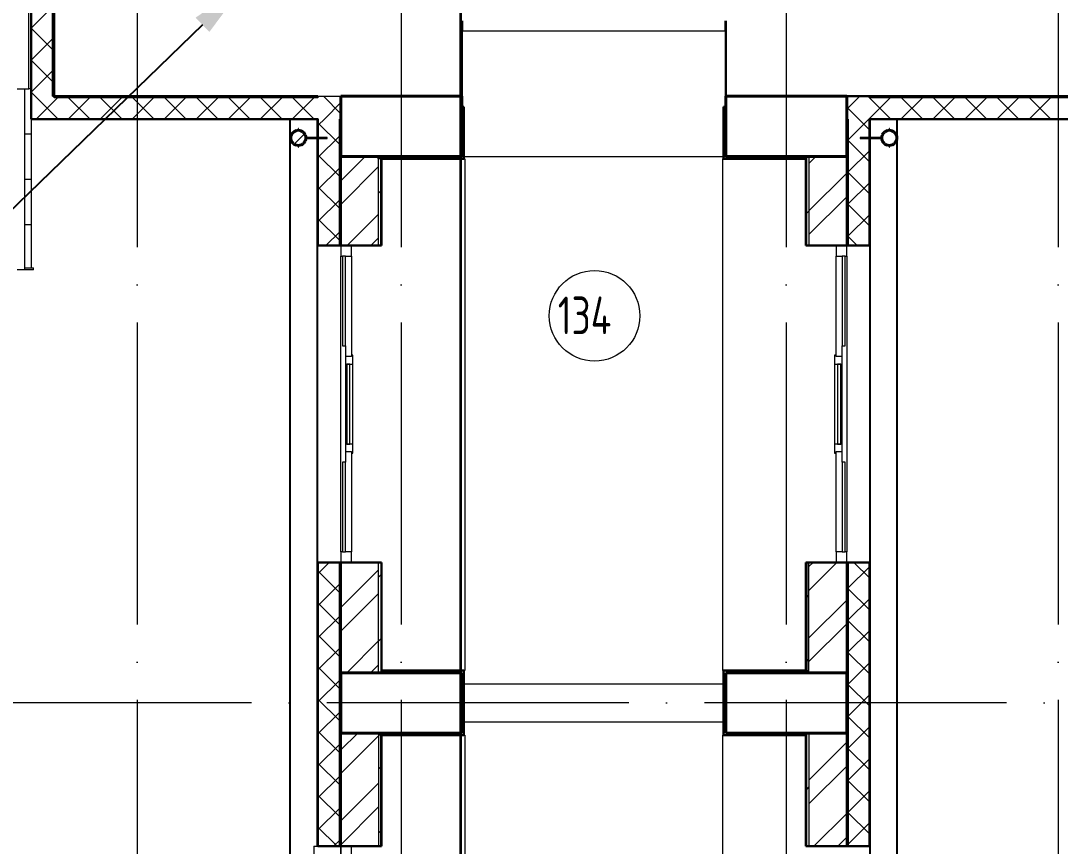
# Model space of a CAD drawing. Header units: millimetres. Extents: x -586848 to 520591, y -385801 to 675781.
# Drawn here: x -22032 to -15148, y -125453 to -119983 of the extents above; entities that cross this region are included whole.
import ezdxf
from ezdxf import colors
from ezdxf.entities.mleader import LeaderData, LeaderLine
from ezdxf.math import Vec2, Vec3

# ---------------------------------------------------------------- set-up
doc = ezdxf.new("R2010")
doc.units = ezdxf.units.MM
doc.linetypes.add('ADSK_Линия сетки', pattern=[25, 20, -2.5, 0, -2.5])
doc.linetypes.add('ADSK_Сверху', pattern=[450, 300, -150])
for name, color, linetype, lineweight in [('_ Окна', 7, 'Continuous', 9), ('E-Безопасность-G', 153, 'Continuous', 35), ('RC-Выноски', 7, 'Continuous', 0), ('Лестницы', 252, 'Continuous', 9), ('Линии', 7, 'Continuous', 9), ('Марки помещений', 252, 'Continuous', 20), ('Несущие колонны', 252, 'Continuous', 18), ('Обобщенные модели', 252, 'Continuous', 18), ('Ограждение', 252, 'Continuous', 9), ('Окна', 252, 'Continuous', 9), ('Оси', 252, 'Continuous', 9), ('Стены внутренние', 7, 'Continuous', 18), ('Стены наружные', 7, 'Continuous', 18), ('Стены штриховка', 7, 'Continuous', 9)]:
    doc.layers.add(name, color=color, linetype=linetype, lineweight=lineweight)
doc.layers.add('Стены', color=194, linetype='Continuous')
doc.styles.add('GOST Common_3', font='', dxfattribs={"height": 3.5})
doc.styles.add('RubezhCAD', font='', dxfattribs={"oblique": 10})
doc.styles.get('GOST Common_3').set_extended_font_data('GOST 2.304 type A')
doc.styles.get('RubezhCAD').set_extended_font_data('GOST type A')
pattern_1 = [(45, (-32119.82, 96), (-106.066, 106.066), [])]

# ---------------------------------------------------------------- blocks, each defined once
blk = doc.blocks.new('1 этаж')
at = {"layer": 'Обобщенные модели', "lineweight": 9, "true_color": 0x636466}
h = blk.add_hatch(dxfattribs=at)
h.set_pattern_fill('FP_8', color=251, style=0, pattern_type=2)
h.set_pattern_definition(pattern_1)
h.paths.add_polyline_path([(-33647.3, 10881.5), (-33624.9, 10882.4), (-33605.5, 10892.5), (-33592.3, 10910.6), (-33587.8, 10930.3), (-33593.5, 10952.9), (-33608.5, 10970.3), (-33628.3, 10979), (-33651.3, 10977.9), (-33670.3, 10967.7), (-33683.3, 10949.9), (-33687.8, 10930.3), (-33682.1, 10907.6), (-33667.1, 10890.3), (-33649.2, 10881.8)])
h = blk.add_hatch(dxfattribs=at)
h.set_pattern_fill('FP_7', color=251, style=0, pattern_type=2)
h.set_pattern_definition(pattern_1)
h.paths.add_polyline_path([(-29714.3, 10881.5), (-29710.3, 10882.6), (-29691.5, 10892.5), (-29678.3, 10910.6), (-29673.8, 10930.3), (-29679.5, 10952.9), (-29694.5, 10970.3), (-29714.3, 10979), (-29736.7, 10978.1), (-29756.1, 10968), (-29769.3, 10949.9), (-29773.8, 10930.3), (-29768.1, 10907.6), (-29753.1, 10890.3), (-29733.3, 10881.5), (-29723.8, 10881.5)])
at = {"layer": '_ Окна', "color": 251, "lineweight": 18, "true_color": 0x636466}
for p, q in [((-33355.8, 10216.3), (-33355.8, 10146.3)), ((-33285.8, 10146.3), (-33285.8, 10216.3)), ((-30075.8, 10216.3), (-30075.8, 10146.3)), ((-30005.8, 10146.3), (-30005.8, 10216.3)), ((-33355.8, 10146.3), (-33345.8, 10146.3)), ((-33325.8, 10146.3), (-33285.8, 10146.3)), ((-30075.8, 10146.3), (-30035.8, 10146.3)), ((-30015.8, 10146.3), (-30005.8, 10146.3)), ((-33285.8, 9481.3), (-33325.8, 9481.3)), ((-33325.8, 9481.3), (-33325.8, 9431.3)), ((-33325.8, 9431.3), (-33275.8, 9431.3)), ((-33275.8, 9491.3), (-33285.8, 9491.3)), ((-33285.8, 9491.3), (-33285.8, 9481.3)), ((-33275.8, 9431.3), (-33275.8, 9491.3)), ((-30075.8, 9491.3), (-30085.8, 9491.3)), ((-30085.8, 9491.3), (-30085.8, 9431.3)), ((-30085.8, 9431.3), (-30035.8, 9431.3)), ((-30075.8, 9481.3), (-30075.8, 9491.3)), ((-30035.8, 9481.3), (-30075.8, 9481.3)), ((-30035.8, 9431.3), (-30035.8, 9481.3)), ((-33275.8, 8901.3), (-33325.8, 8901.3)), ((-33325.8, 8901.3), (-33325.8, 8851.3)), ((-33275.8, 8841.3), (-33275.8, 8901.3)), ((-30035.8, 8901.3), (-30085.8, 8901.3)), ((-30085.8, 8901.3), (-30085.8, 8841.3)), ((-30035.8, 8851.3), (-30035.8, 8901.3)), ((-33325.8, 8851.3), (-33285.8, 8851.3)), ((-33285.8, 8851.3), (-33285.8, 8841.3)), ((-33285.8, 8841.3), (-33275.8, 8841.3)), ((-30085.8, 8841.3), (-30075.8, 8841.3)), ((-30075.8, 8841.3), (-30075.8, 8851.3)), ((-30075.8, 8851.3), (-30035.8, 8851.3)), ((-33345.8, 8186.3), (-33355.8, 8186.3)), ((-33355.8, 8186.3), (-33355.8, 8116.3)), ((-33285.8, 8186.3), (-33325.8, 8186.3)), ((-33285.8, 8116.3), (-33285.8, 8186.3)), ((-30035.8, 8186.3), (-30075.8, 8186.3)), ((-30075.8, 8186.3), (-30075.8, 8116.3)), ((-30005.8, 8186.3), (-30015.8, 8186.3)), ((-30005.8, 8116.3), (-30005.8, 8186.3)), ((-33355.8, 6236.3), (-33355.8, 6166.3)), ((-33285.8, 6166.3), (-33285.8, 6236.3))]:
    blk.add_line(p, q, dxfattribs=at)
at = {"layer": '_ Окна', "color": 251, "true_color": 0x636466}
for p, q in [((-33325.8, 10146.3), (-33345.8, 10146.3)), ((-33345.8, 10146.3), (-33345.8, 9551.3)), ((-33325.8, 9551.3), (-33325.8, 10146.3)), ((-30035.8, 10146.3), (-30035.8, 9551.3)), ((-30015.8, 10146.3), (-30035.8, 10146.3)), ((-30015.8, 9551.3), (-30015.8, 10146.3)), ((-33345.8, 9551.3), (-33325.8, 9551.3)), ((-30035.8, 9551.3), (-30015.8, 9551.3)), ((-33295.8, 9431.3), (-33315.8, 9431.3)), ((-33315.8, 9431.3), (-33315.8, 8901.3)), ((-33295.8, 8901.3), (-33295.8, 9431.3)), ((-30065.8, 9431.3), (-30065.8, 8901.3)), ((-30045.8, 9431.3), (-30065.8, 9431.3)), ((-30045.8, 8901.3), (-30045.8, 9431.3)), ((-33315.8, 8901.3), (-33295.8, 8901.3)), ((-30065.8, 8901.3), (-30045.8, 8901.3)), ((-33325.8, 8781.3), (-33345.8, 8781.3)), ((-33345.8, 8781.3), (-33345.8, 8186.3)), ((-33325.8, 8186.3), (-33325.8, 8781.3)), ((-30035.8, 8781.3), (-30035.8, 8186.3)), ((-30015.8, 8781.3), (-30035.8, 8781.3)), ((-30015.8, 8186.3), (-30015.8, 8781.3)), ((-33345.8, 8186.3), (-33325.8, 8186.3)), ((-30035.8, 8186.3), (-30015.8, 8186.3))]:
    blk.add_line(p, q, dxfattribs=at)
at = {"layer": 'Лестницы', "color": 251, "true_color": 0x636466}
for p, q in [((-35450.8, 11256.3), (-35422.8, 11256.3)), ((-35450.8, 11256.3), (-35422.8, 11256.3)), ((-35405.8, 10956.3), (-35405.8, 11054.3)), ((-35450.8, 10956.3), (-35405.8, 10956.3)), ((-35450.8, 10956.3), (-35405.8, 10956.3)), ((-35405.8, 10656.3), (-35405.8, 10956.3)), ((-35450.8, 10656.3), (-35405.8, 10656.3)), ((-35450.8, 10656.3), (-35405.8, 10656.3)), ((-35405.8, 10356.3), (-35405.8, 10656.3)), ((-35450.8, 10356.3), (-35405.8, 10356.3)), ((-35450.8, 10356.3), (-35405.8, 10356.3)), ((-35405.8, 10069.3), (-35405.8, 10356.3))]:
    blk.add_line(p, q, dxfattribs=at)
at = {"layer": 'Линии', "color": 251, "linetype": 'ADSK_Сверху', "ltscale": 100, "true_color": 0x636466}
for p, q in [((-32555.8, 10806.3), (-30805.8, 10806.3)), ((-32555.8, 7311.3), (-30805.8, 7311.3)), ((-32555.8, 7061.3), (-30805.8, 7061.3))]:
    blk.add_line(p, q, dxfattribs=at)
at = {"layer": 'Марки помещений', "color": 251, "true_color": 0x636466}
blk.add_circle((-31675.7, 9751.3), 300, dxfattribs=at)
at = {"layer": 'Несущие колонны', "color": 251, "lineweight": 40, "true_color": 0x636466}
for p, q in [((-33355.8, 11206.3), (-32555.8, 11206.3)), ((-33355.8, 10806.3), (-33355.8, 11206.3)), ((-32555.8, 11206.3), (-33355.8, 11206.3)), ((-33355.8, 11206.3), (-33355.8, 10806.3)), ((-32555.8, 11206.3), (-32555.8, 10806.3)), ((-32555.8, 10806.3), (-32555.8, 11206.3)), ((-30805.8, 11206.3), (-30005.8, 11206.3)), ((-30805.8, 10806.3), (-30805.8, 11206.3)), ((-30005.8, 11206.3), (-30805.8, 11206.3)), ((-30805.8, 11206.3), (-30805.8, 10806.3)), ((-30005.8, 11206.3), (-30005.8, 10806.3)), ((-30005.8, 10806.3), (-30005.8, 11206.3)), ((-32555.8, 10806.3), (-33355.8, 10806.3)), ((-33105.8, 10806.3), (-32555.8, 10806.3)), ((-30005.8, 10806.3), (-30805.8, 10806.3)), ((-30805.8, 10806.3), (-30255.8, 10806.3)), ((-33355.8, 7386.3), (-32555.8, 7386.3)), ((-33355.8, 6986.3), (-33355.8, 7386.3)), ((-33355.8, 7386.3), (-33355.8, 6986.3)), ((-32555.8, 7386.3), (-33105.8, 7386.3)), ((-32555.8, 7386.3), (-32555.8, 6986.3)), ((-32555.8, 6986.3), (-32555.8, 7386.3)), ((-30805.8, 7386.3), (-30005.8, 7386.3)), ((-30805.8, 6986.3), (-30805.8, 7386.3)), ((-30255.8, 7386.3), (-30805.8, 7386.3)), ((-30805.8, 7386.3), (-30805.8, 6986.3)), ((-30005.8, 7386.3), (-30005.8, 6986.3)), ((-30005.8, 6986.3), (-30005.8, 7386.3)), ((-32555.8, 6986.3), (-33355.8, 6986.3)), ((-33105.8, 6986.3), (-32555.8, 6986.3)), ((-30005.8, 6986.3), (-30805.8, 6986.3)), ((-30805.8, 6986.3), (-30255.8, 6986.3))]:
    blk.add_line(p, q, dxfattribs=at)
at = {"layer": 'Несущие колонны', "color": 251, "true_color": 0x636466}
for p, q in [((-33355.8, 10806.3), (-33105.8, 10806.3)), ((-30255.8, 10806.3), (-30005.8, 10806.3)), ((-33105.8, 7386.3), (-33355.8, 7386.3)), ((-30005.8, 7386.3), (-30255.8, 7386.3)), ((-33355.8, 6986.3), (-33105.8, 6986.3)), ((-30255.8, 6986.3), (-30005.8, 6986.3))]:
    blk.add_line(p, q, dxfattribs=at)
at = {"layer": 'Обобщенные модели', "color": 251, "true_color": 0x636466}
for p, q in [((-33636.8, 10992.3), (-33638.8, 10992.3)), ((-33638.8, 10992.3), (-33638.8, 10982.3)), ((-33636.8, 10992.3), (-33638.8, 10992.3)), ((-33638.8, 10992.3), (-33638.8, 10982.3)), ((-33636.8, 10992.3), (-33638.8, 10992.3)), ((-33638.8, 10992.3), (-33638.8, 10982.3)), ((-33636.8, 10992.3), (-33638.8, 10992.3)), ((-33638.8, 10992.3), (-33638.8, 10982.3)), ((-33638.8, 10980.3), (-33638.8, 10982.3)), ((-33636.8, 10980.3), (-33638.8, 10980.3)), ((-33636.8, 10982.3), (-33636.8, 10992.3)), ((-33636.8, 10982.3), (-33636.8, 10992.3)), ((-33636.8, 10982.3), (-33636.8, 10992.3)), ((-33636.8, 10982.3), (-33636.8, 10992.3)), ((-33636.8, 10982.3), (-33636.8, 10980.3)), ((-29722.8, 10992.3), (-29724.8, 10992.3)), ((-29724.8, 10992.3), (-29724.8, 10982.3)), ((-29722.8, 10992.3), (-29724.8, 10992.3)), ((-29724.8, 10992.3), (-29724.8, 10982.3)), ((-29722.8, 10992.3), (-29724.8, 10992.3)), ((-29724.8, 10992.3), (-29724.8, 10982.3)), ((-29722.8, 10992.3), (-29724.8, 10992.3)), ((-29724.8, 10992.3), (-29724.8, 10982.3)), ((-29724.8, 10980.3), (-29724.8, 10982.3)), ((-29722.8, 10980.3), (-29724.8, 10980.3)), ((-29722.8, 10982.3), (-29722.8, 10992.3)), ((-29722.8, 10982.3), (-29722.8, 10992.3)), ((-29722.8, 10982.3), (-29722.8, 10992.3)), ((-29722.8, 10982.3), (-29722.8, 10992.3)), ((-29722.8, 10982.3), (-29722.8, 10980.3)), ((-33638.8, 10878.3), (-33638.8, 10880.3)), ((-33638.8, 10880.3), (-33636.8, 10880.3)), ((-33638.8, 10878.3), (-33638.8, 10868.3)), ((-33638.8, 10878.3), (-33638.8, 10868.3)), ((-33638.8, 10878.3), (-33638.8, 10868.3)), ((-33638.8, 10878.3), (-33638.8, 10868.3)), ((-33636.8, 10880.3), (-33636.8, 10878.3)), ((-33636.8, 10868.3), (-33636.8, 10878.3)), ((-33636.8, 10868.3), (-33636.8, 10878.3)), ((-33636.8, 10868.3), (-33636.8, 10878.3)), ((-33636.8, 10868.3), (-33636.8, 10878.3)), ((-33445.8, 10933.6), (-33585.8, 10933.6)), ((-33585.8, 10933.6), (-33585.8, 10931.1)), ((-33585.8, 10929.4), (-33585.8, 10927)), ((-33585.8, 10927), (-33445.8, 10927)), ((-33445.8, 10927), (-33445.8, 10933.6)), ((-29775.8, 10933.6), (-29915.8, 10933.6)), ((-29915.8, 10933.6), (-29915.8, 10927)), ((-29915.8, 10927), (-29775.8, 10927)), ((-29775.8, 10931.1), (-29775.8, 10933.6)), ((-29775.8, 10927), (-29775.8, 10929.4)), ((-29724.8, 10878.3), (-29724.8, 10880.3)), ((-29724.8, 10880.3), (-29722.8, 10880.3)), ((-29724.8, 10878.3), (-29724.8, 10868.3)), ((-29724.8, 10878.3), (-29724.8, 10868.3)), ((-29724.8, 10878.3), (-29724.8, 10868.3)), ((-29724.8, 10878.3), (-29724.8, 10868.3)), ((-29722.8, 10880.3), (-29722.8, 10878.3)), ((-29722.8, 10868.3), (-29722.8, 10878.3)), ((-29722.8, 10868.3), (-29722.8, 10878.3)), ((-29722.8, 10868.3), (-29722.8, 10878.3)), ((-29722.8, 10868.3), (-29722.8, 10878.3)), ((-33638.8, 10868.3), (-33636.8, 10868.3)), ((-33638.8, 10868.3), (-33636.8, 10868.3)), ((-33638.8, 10868.3), (-33636.8, 10868.3)), ((-33638.8, 10868.3), (-33636.8, 10868.3)), ((-29724.8, 10868.3), (-29722.8, 10868.3)), ((-29724.8, 10868.3), (-29722.8, 10868.3)), ((-29724.8, 10868.3), (-29722.8, 10868.3)), ((-29724.8, 10868.3), (-29722.8, 10868.3))]:
    blk.add_line(p, q, dxfattribs=at)
for centre, radius, start, end in [((-33637.8, 10930.3), 52, 0, 180), ((-33637.8, 10930.3), 50, 0, 180), ((-29723.8, 10930.3), 52, 0, 180), ((-29723.8, 10930.3), 50, 0, 180), ((-33637.8, 10930.3), 52, 180, 0), ((-33637.8, 10930.3), 50, 180, 0), ((-29723.8, 10930.3), 52, 180, 0), ((-29723.8, 10930.3), 50, 180, 0)]:
    blk.add_arc(centre, radius, start, end, dxfattribs=at)
at = {"layer": 'Обобщенные модели', "color": 251, "lineweight": 40, "true_color": 0x636466}
for centre, start, end in [((-33637.8, 10930.3), 156.69406, 180), ((-33637.8, 10930.3), 131.07679, 152.82848), ((-33637.8, 10930.3), 103.63116, 126.20078), ((-33637.8, 10930.3), 78.99639, 101.00361), ((-33637.8, 10930.3), 53.79922, 76.36884), ((-33637.8, 10930.3), 27.17152, 49.417), ((-33637.8, 10930.3), 0, 23.30594), ((-29723.8, 10930.3), 156.69406, 180), ((-29723.8, 10930.3), 130.583, 152.82848), ((-29723.8, 10930.3), 103.63116, 126.20078), ((-29723.8, 10930.3), 78.99639, 101.00361), ((-29723.8, 10930.3), 53.79922, 76.36884), ((-29723.8, 10930.3), 27.17152, 49.417), ((-29723.8, 10930.3), 0, 23.30594), ((-33637.8, 10930.3), 180, 203.30594), ((-33637.8, 10930.3), 207.17152, 228.92321), ((-33637.8, 10930.3), 233.79922, 256.36884), ((-33637.8, 10930.3), 258.99639, 281.00361), ((-33637.8, 10930.3), 284.39354, 306.20078), ((-33637.8, 10930.3), 310.583, 332.82848), ((-33637.8, 10930.3), 336.69406, 0), ((-29723.8, 10930.3), 180, 203.30594), ((-29723.8, 10930.3), 207.17152, 229.417), ((-29723.8, 10930.3), 233.79922, 256.36884), ((-29723.8, 10930.3), 258.99639, 281.00361), ((-29723.8, 10930.3), 283.63116, 306.20078), ((-29723.8, 10930.3), 310.583, 332.82848), ((-29723.8, 10930.3), 336.69406, 0)]:
    blk.add_arc(centre, 50, start, end, dxfattribs=at)
at = {"layer": 'Ограждение', "color": 251, "true_color": 0x636466}
for p, q in [((-35500.8, 11256.3), (-35450.8, 11256.3)), ((-35450.8, 11256.3), (-35450.8, 10056.3)), ((-32540.8, 10791.3), (-32535.8, 10791.3)), ((-32535.8, 10791.3), (-32535.8, 7401.3)), ((-30825.8, 10791.3), (-30820.8, 10791.3)), ((-30825.8, 7401.3), (-30825.8, 10791.3)), ((-35450.8, 10056.3), (-35500.8, 10056.3)), ((-32535.8, 7401.3), (-32540.8, 7401.3)), ((-30820.8, 7401.3), (-30825.8, 7401.3)), ((-32540.8, 6971.3), (-32535.8, 6971.3)), ((-32535.8, 6971.3), (-32535.8, 3371.3)), ((-30825.8, 6971.3), (-30820.8, 6971.3)), ((-30825.8, 3371.3), (-30825.8, 6971.3))]:
    blk.add_line(p, q, dxfattribs=at)
at = {"layer": 'Окна', "color": 251, "true_color": 0x636466}
for p, q in [((-33355.8, 8186.3), (-33355.8, 10146.3)), ((-33285.8, 10146.3), (-33285.8, 9491.3)), ((-30075.8, 9491.3), (-30075.8, 10146.3)), ((-30005.8, 10146.3), (-30005.8, 8186.3)), ((-33325.8, 9551.3), (-33325.8, 9481.3)), ((-30035.8, 9481.3), (-30035.8, 9551.3)), ((-33325.8, 9431.3), (-33325.8, 8901.3)), ((-33275.8, 8901.3), (-33275.8, 9431.3)), ((-30085.8, 9431.3), (-30085.8, 8901.3)), ((-30035.8, 8901.3), (-30035.8, 9431.3)), ((-33325.8, 8851.3), (-33325.8, 8781.3)), ((-33285.8, 8841.3), (-33285.8, 8186.3)), ((-30075.8, 8186.3), (-30075.8, 8841.3)), ((-30035.8, 8781.3), (-30035.8, 8851.3)), ((-33535.8, 6236.3), (-33505.8, 6236.3)), ((-33535.8, 6236.3), (-33535.8, 4136.3)), ((-33356.8, 4136.3), (-33356.8, 6236.3))]:
    blk.add_line(p, q, dxfattribs=at)
at = {"layer": 'Оси', "color": 251, "linetype": 'ADSK_Линия сетки', "ltscale": 100, "true_color": 0x636466}
for p, q in [((-34705.8, 32206.9), (-34705.8, -33769.9)), ((-32955.8, 32206.9), (-32955.8, -33769.9)), ((-30405.8, 32206.9), (-30405.8, -33769.9)), ((-28605.8, 32206.9), (-28605.8, -33769.9)), ((-26448.4, 7186.3), (-72528.1, 7186.3))]:
    blk.add_line(p, q, dxfattribs=at)
at = {"layer": 'Стены', "color": 251, "true_color": 0x636466}
for p, q in [((-33690.8, -4641.7), (-33690.8, 11054.3)), ((-33510.8, 10933.1), (-33510.8, 11054.3)), ((-29850.8, 10933.1), (-29850.8, 11054.3)), ((-29670.8, 228.3), (-29670.8, 11054.3)), ((-33510.8, 6236.3), (-33510.8, 10927.4)), ((-29850.8, 448.3), (-29850.8, 10927.4))]:
    blk.add_line(p, q, dxfattribs=at)
at = {"layer": 'Стены внутренние', "color": 251, "lineweight": 30, "true_color": 0x636466}
for p, q in [((-35407.8, 12766.3), (-35407.8, 11054.3)), ((-35255.8, 12766.3), (-35255.8, 11206.3)), ((-32555.8, 11206.3), (-32555.8, 11706.3)), ((-30805.8, 11706.3), (-30805.8, 11206.3)), ((-35255.8, 11206.3), (-33507.8, 11206.3)), ((-33355.8, 11206.3), (-32555.8, 11206.3)), ((-33355.8, 11054.3), (-33355.8, 11206.3)), ((-30805.8, 11206.3), (-28055.8, 11206.3)), ((-30005.8, 11206.3), (-30005.8, 11054.3)), ((-35407.8, 11054.3), (-33507.8, 11054.3)), ((-33507.8, 11054.3), (-33507.8, 10932.9)), ((-29853.8, 11054.3), (-27903.8, 11054.3)), ((-29853.8, 10933.1), (-29853.8, 11054.3)), ((-33507.8, 10927.4), (-33507.8, 10216.3)), ((-29853.8, 10216.3), (-29853.8, 10927.6)), ((-33507.8, 10216.3), (-33365.8, 10216.3)), ((-29995.8, 10216.3), (-29853.8, 10216.3)), ((-33507.8, 8116.3), (-33507.8, 6236.3)), ((-33365.8, 8116.3), (-33507.8, 8116.3)), ((-29853.8, 8116.3), (-29995.8, 8116.3)), ((-29853.8, 6236.3), (-29853.8, 8116.3)), ((-33507.8, 6236.3), (-33365.8, 6236.3)), ((-29995.8, 6236.3), (-29853.8, 6236.3))]:
    blk.add_line(p, q, dxfattribs=at)
at = {"layer": 'Стены внутренние', "color": 251, "linetype": 'Continuous', "lineweight": 9, "true_color": 0x636466}
for p, q in [((-35405.8, 11659.3), (-35265.8, 11799.3)), ((-35265.8, 11515.1), (-35405.8, 11655.1)), ((-35405.8, 11447.1), (-35265.8, 11587.1)), ((-35265.8, 11303), (-35405.8, 11443)), ((-35405.8, 11375.4), (-35407.8, 11371.9)), ((-35405.8, 11235), (-35265.8, 11375)), ((-35381.2, 11206.3), (-35405.8, 11230.9)), ((-35231.2, 11056.3), (-35381.2, 11206.3)), ((-35372.4, 11056.3), (-35232.4, 11196.3)), ((-35160.3, 11056.3), (-35020.3, 11196.3)), ((-35019.1, 11056.3), (-35159.1, 11196.3)), ((-34948.1, 11056.3), (-34808.1, 11196.3)), ((-34806.9, 11056.3), (-34946.9, 11196.3)), ((-34736, 11056.3), (-34596, 11196.3)), ((-34594.8, 11056.3), (-34734.8, 11196.3)), ((-34523.9, 11056.3), (-34383.9, 11196.3)), ((-34382.7, 11056.3), (-34522.7, 11196.3)), ((-34311.7, 11056.3), (-34171.7, 11196.3)), ((-34170.5, 11056.3), (-34310.5, 11196.3)), ((-34099.6, 11056.3), (-33959.6, 11196.3)), ((-33958.4, 11056.3), (-34098.4, 11196.3)), ((-33887.5, 11056.3), (-33747.5, 11196.3)), ((-33746.3, 11056.3), (-33886.3, 11196.3)), ((-33675.3, 11056.3), (-33535.3, 11196.3)), ((-33534.2, 11056.3), (-33674.2, 11196.3)), ((-33355.8, 11090.1), (-33472, 11206.3)), ((-33463.2, 11056.3), (-33355.8, 11163.7)), ((-30005.8, 11119.6), (-29919.1, 11206.3)), ((-29715.8, 11056.3), (-29865.8, 11206.3)), ((-29857, 11056.3), (-29717, 11196.3)), ((-29644.8, 11056.3), (-29504.8, 11196.3)), ((-29503.6, 11056.3), (-29643.6, 11196.3)), ((-29432.7, 11056.3), (-29292.7, 11196.3)), ((-29291.5, 11056.3), (-29431.5, 11196.3)), ((-29220.6, 11056.3), (-29080.6, 11196.3)), ((-29079.4, 11056.3), (-29219.4, 11196.3)), ((-29008.4, 11056.3), (-28868.4, 11196.3)), ((-28867.2, 11056.3), (-29007.2, 11196.3)), ((-28796.3, 11056.3), (-28656.3, 11196.3)), ((-28655.1, 11056.3), (-28795.1, 11196.3)), ((-29927.9, 11056.3), (-30005.8, 11134.2)), ((-34862.6, 11054.3), (-34863.8, 11056.3)), ((-34651.5, 11056.3), (-34652.6, 11054.3)), ((-33806.8, 11054.3), (-33807.9, 11056.3)), ((-33505.8, 11013.7), (-33463.2, 11056.3)), ((-33365.8, 10887.9), (-33505.8, 11027.9)), ((-29995.8, 10917.4), (-29857, 11056.3)), ((-29855.8, 10984.2), (-29927.9, 11056.3)), ((-29583.4, 11054.3), (-29584.5, 11056.3)), ((-29855.8, 10967.2), (-29853.8, 10967.2)), ((-33505.8, 10801.5), (-33365.8, 10941.5)), ((-29855.8, 10772), (-29995.8, 10912)), ((-33365.8, 10675.8), (-33505.8, 10815.8)), ((-29995.8, 10705.3), (-29855.8, 10845.3)), ((-33505.8, 10589.4), (-33365.8, 10729.4)), ((-29855.8, 10559.9), (-29995.8, 10699.9)), ((-33365.8, 10463.7), (-33505.8, 10603.7)), ((-29995.8, 10493.2), (-29855.8, 10633.2)), ((-29854, 10628.2), (-29855.8, 10625)), ((-33505.8, 10532.9), (-33507.8, 10536.4)), ((-29855.8, 10560.8), (-29853.9, 10560.8)), ((-33505.8, 10377.3), (-33365.8, 10517.3)), ((-29855.8, 10347.8), (-29995.8, 10487.8)), ((-29995.8, 10281), (-29855.8, 10421)), ((-33365.8, 10251.5), (-33505.8, 10391.5)), ((-33452.7, 10218.3), (-33365.8, 10305.2)), ((-29938.4, 10218.3), (-29995.8, 10275.6)), ((-29973.3, 10218.3), (-29973.8, 10217.5)), ((-33505.8, 8094.5), (-33506.5, 8095.7)), ((-33505.8, 8043.8), (-33435.4, 8114.3)), ((-33365.8, 7918.1), (-33505.8, 8058.1)), ((-29995.8, 7947.6), (-29855.8, 8087.6)), ((-29855.8, 8014.3), (-29955.8, 8114.3)), ((-33505.8, 7831.7), (-33365.8, 7971.7)), ((-29855.8, 7802.2), (-29995.8, 7942.2)), ((-29855.8, 7919.2), (-29853.8, 7919.2)), ((-29995.8, 7735.5), (-29855.8, 7875.5)), ((-33365.8, 7705.9), (-33505.8, 7845.9)), ((-33505.8, 7619.6), (-33365.8, 7759.6)), ((-29855.8, 7590.1), (-29995.8, 7730.1)), ((-29995.8, 7523.3), (-29855.8, 7663.3)), ((-33365.8, 7493.8), (-33505.8, 7633.8)), ((-29855.8, 7614.4), (-29853.8, 7614.4)), ((-29853.8, 7580.5), (-29855.8, 7577)), ((-33505.8, 7407.4), (-33365.8, 7547.4)), ((-29855.8, 7377.9), (-29995.8, 7517.9)), ((-29995.8, 7311.2), (-29855.8, 7451.2)), ((-33365.8, 7281.7), (-33505.8, 7421.7)), ((-33505.8, 7195.3), (-33365.8, 7335.3)), ((-29855.8, 7165.8), (-29995.8, 7305.8)), ((-29995.8, 7099.1), (-29855.8, 7239.1)), ((-33365.8, 7069.5), (-33505.8, 7209.5)), ((-29855.8, 7208), (-29853.8, 7208)), ((-33505.8, 6983.2), (-33365.8, 7123.2)), ((-29855.8, 6953.7), (-29995.8, 7093.7)), ((-29995.8, 6886.9), (-29855.8, 7026.9)), ((-33365.8, 6857.4), (-33505.8, 6997.4)), ((-33505.8, 6771), (-33365.8, 6911)), ((-29855.8, 6741.5), (-29995.8, 6881.5)), ((-33365.8, 6645.3), (-33505.8, 6785.3)), ((-29995.8, 6674.8), (-29855.8, 6814.8)), ((-29855.8, 6801.6), (-29853.8, 6801.6)), ((-33505.8, 6558.9), (-33365.8, 6698.9)), ((-29855.8, 6529.4), (-29995.8, 6669.4)), ((-29854, 6646.3), (-29855.8, 6649.4)), ((-33365.8, 6433.1), (-33505.8, 6573.1)), ((-29995.8, 6462.7), (-29855.8, 6602.7)), ((-33505.8, 6346.8), (-33365.8, 6486.8)), ((-29855.8, 6496.8), (-29853.8, 6496.8)), ((-29855.8, 6317.3), (-29995.8, 6457.3)), ((-33383.1, 6238.3), (-33505.8, 6361)), ((-29995.8, 6250.5), (-29855.8, 6390.5)), ((-33402.2, 6238.3), (-33365.8, 6274.6)), ((-33444.4, 6238.3), (-33444.5, 6238.1)), ((-29988.9, 6238.3), (-29995.8, 6245.1))]:
    blk.add_line(p, q, dxfattribs=at)
at = {"layer": 'Стены внутренние', "color": 251, "true_color": 0x636466}
for p, q in [((-33507.8, 11206.3), (-33355.8, 11206.3)), ((-33507.8, 8116.3), (-33507.8, 10216.3)), ((-29853.8, 10216.3), (-29853.8, 8116.3))]:
    blk.add_line(p, q, dxfattribs=at)
at = {"layer": 'Стены наружные', "color": 251, "true_color": 0x636466}
for p, q in [((-35422.8, 11256.3), (-35422.8, 12756.3)), ((-32548.3, 11636.3), (-32548.3, 11706.3)), ((-30813.3, 11706.3), (-30813.3, 11636.3)), ((-30813.3, 11636.3), (-32548.3, 11636.3)), ((-35407.8, 11256.3), (-35422.8, 11256.3)), ((-33105.8, 10806.3), (-33355.8, 10806.3)), ((-30005.8, 10806.3), (-30255.8, 10806.3)), ((-35450.8, 10069.3), (-35390.8, 10069.3)), ((-35390.8, 10056.3), (-35450.8, 10056.3)), ((-35390.8, 10056.3), (-35390.8, 10069.3)), ((-33355.8, 7386.3), (-33105.8, 7386.3)), ((-30255.8, 7386.3), (-30005.8, 7386.3)), ((-33105.8, 6986.3), (-33355.8, 6986.3)), ((-30005.8, 6986.3), (-30255.8, 6986.3))]:
    blk.add_line(p, q, dxfattribs=at)
at = {"layer": 'Стены наружные', "color": 251, "linetype": 'Continuous', "lineweight": 9, "true_color": 0x636466}
for p, q in [((-35255.8, 11696), (-35265.8, 11696)), ((-35255.8, 11596), (-35265.8, 11596)), ((-35255.8, 11496), (-35265.8, 11496)), ((-35255.8, 11396), (-35265.8, 11396)), ((-35255.8, 11296), (-35265.8, 11296)), ((-32555.8, 11115.2), (-32540.8, 11130.2)), ((-33355.8, 10996), (-33365.8, 10996)), ((-29995.8, 10996), (-30005.8, 10996)), ((-33355.8, 10896), (-33365.8, 10896)), ((-29995.8, 10896), (-30005.8, 10896)), ((-33355.8, 10796), (-33365.8, 10796)), ((-33355.8, 10646.6), (-33196.1, 10806.3)), ((-33355.8, 10489.5), (-33105.8, 10739.5)), ((-32879.7, 10791.3), (-32864.7, 10806.3)), ((-30758.4, 10791.3), (-30743.4, 10806.3)), ((-30334.1, 10791.3), (-30319.1, 10806.3)), ((-30275.8, 10778.9), (-30270.8, 10783.9)), ((-30255.8, 10760.7), (-30210.2, 10806.3)), ((-29995.8, 10796), (-30005.8, 10796)), ((-33355.8, 10696), (-33365.8, 10696)), ((-33090.8, 10721.6), (-33085.8, 10726.6)), ((-30275.8, 10708.1), (-30270.8, 10713.1)), ((-30255.8, 10446.4), (-30005.8, 10696.4)), ((-29995.8, 10696), (-30005.8, 10696)), ((-33090.8, 10650.9), (-33085.8, 10655.9)), ((-30275.8, 10637.4), (-30270.8, 10642.4)), ((-33355.8, 10596), (-33365.8, 10596)), ((-33105.8, 10565.2), (-33090.8, 10580.2)), ((-33090.8, 10580.2), (-33085.8, 10585.2)), ((-30275.8, 10566.7), (-30270.8, 10571.7)), ((-30255.8, 10289.2), (-30005.8, 10539.2)), ((-29995.8, 10596), (-30005.8, 10596)), ((-33355.8, 10496), (-33365.8, 10496)), ((-33090.8, 10509.4), (-33085.8, 10514.4)), ((-30275.8, 10496), (-30270.8, 10501)), ((-29995.8, 10496), (-30005.8, 10496)), ((-33355.8, 10396), (-33365.8, 10396)), ((-33314.7, 10216.3), (-33105.8, 10425.1)), ((-33090.8, 10438.7), (-33085.8, 10443.7)), ((-30275.8, 10425.3), (-30270.8, 10430.3)), ((-30270.8, 10430.3), (-30255.8, 10445.3)), ((-29995.8, 10396), (-30005.8, 10396)), ((-33090.8, 10368), (-33085.8, 10373)), ((-30275.8, 10354.6), (-30270.8, 10359.6)), ((-33355.8, 10296), (-33365.8, 10296)), ((-33157.5, 10216.3), (-33105.8, 10268)), ((-33090.8, 10297.3), (-33085.8, 10302.3)), ((-30275.8, 10283.9), (-30270.8, 10288.9)), ((-29995.8, 10296), (-30005.8, 10296)), ((-33090.8, 10226.6), (-33085.8, 10231.6)), ((-30272.7, 10216.3), (-30270.8, 10218.2)), ((-30014.4, 10216.3), (-30005.8, 10224.9)), ((-33355.8, 8096), (-33365.8, 8096)), ((-33355.8, 7817.8), (-33105.8, 8067.8)), ((-33090.8, 8105.3), (-33085.8, 8110.3)), ((-30275.8, 8091.9), (-30270.8, 8096.9)), ((-30255.8, 8089), (-30228.6, 8116.3)), ((-30255.8, 7931.9), (-30071.4, 8116.3)), ((-29995.8, 8096), (-30005.8, 8096)), ((-33355.8, 7996), (-33365.8, 7996)), ((-33105.8, 8019.6), (-33090.8, 8034.6)), ((-33090.8, 8034.6), (-33085.8, 8039.6)), ((-30275.8, 8021.1), (-30270.8, 8026.1)), ((-29995.8, 7996), (-30005.8, 7996)), ((-33090.8, 7963.9), (-33085.8, 7968.9)), ((-30275.8, 7950.4), (-30270.8, 7955.4)), ((-33355.8, 7896), (-33365.8, 7896)), ((-33355.8, 7660.7), (-33105.8, 7910.7)), ((-33090.8, 7893.1), (-33085.8, 7898.1)), ((-30275.8, 7879.7), (-30270.8, 7884.7)), ((-30270.8, 7884.7), (-30255.8, 7899.7)), ((-30255.8, 7617.6), (-30005.8, 7867.6)), ((-29995.8, 7896), (-30005.8, 7896)), ((-33355.8, 7796), (-33365.8, 7796)), ((-33090.8, 7822.4), (-33085.8, 7827.4)), ((-30275.8, 7809), (-30270.8, 7814)), ((-29995.8, 7796), (-30005.8, 7796)), ((-33090.8, 7751.7), (-33085.8, 7756.7)), ((-30275.8, 7738.3), (-30270.8, 7743.3)), ((-30255.8, 7460.4), (-30005.8, 7710.4)), ((-33355.8, 7696), (-33365.8, 7696)), ((-33090.8, 7681), (-33085.8, 7686)), ((-30275.8, 7667.6), (-30270.8, 7672.6)), ((-29995.8, 7696), (-30005.8, 7696)), ((-33355.8, 7596), (-33365.8, 7596)), ((-33315.9, 7386.3), (-33105.8, 7596.4)), ((-33105.8, 7595.3), (-33090.8, 7610.3)), ((-33090.8, 7610.3), (-33085.8, 7615.3)), ((-30275.8, 7596.9), (-30270.8, 7601.9)), ((-29995.8, 7596), (-30005.8, 7596)), ((-33090.8, 7539.6), (-33085.8, 7544.6)), ((-30275.8, 7526.2), (-30270.8, 7531.2)), ((-33355.8, 7496), (-33365.8, 7496)), ((-33158.7, 7386.3), (-33105.8, 7439.2)), ((-33090.8, 7468.9), (-33085.8, 7473.9)), ((-30275.8, 7455.5), (-30270.8, 7460.5)), ((-30270.8, 7460.5), (-30255.8, 7475.5)), ((-29995.8, 7496), (-30005.8, 7496)), ((-33355.8, 7396), (-33365.8, 7396)), ((-33087.7, 7401.3), (-33085.8, 7403.2)), ((-32890.6, 7386.3), (-32875.6, 7401.3)), ((-30769.3, 7386.3), (-30754.3, 7401.3)), ((-30345, 7386.3), (-30330, 7401.3)), ((-30015.7, 7386.3), (-30005.8, 7396.1)), ((-29995.8, 7396), (-30005.8, 7396)), ((-32555.8, 7296.8), (-32540.8, 7311.8)), ((-30820.8, 7334.7), (-30805.8, 7349.7)), ((-33355.8, 7296), (-33365.8, 7296)), ((-29995.8, 7296), (-30005.8, 7296)), ((-33355.8, 7196), (-33365.8, 7196)), ((-29995.8, 7196), (-30005.8, 7196)), ((-33355.8, 7096), (-33365.8, 7096)), ((-29995.8, 7096), (-30005.8, 7096)), ((-33355.8, 6996), (-33365.8, 6996)), ((-33355.8, 6874.9), (-33244.4, 6986.3)), ((-33355.8, 6717.7), (-33105.8, 6967.7)), ((-32881.3, 6971.3), (-32866.3, 6986.3)), ((-30760, 6971.3), (-30745, 6986.3)), ((-30335.7, 6971.3), (-30320.7, 6986.3)), ((-30275.8, 6960.5), (-30270.8, 6965.5)), ((-29995.8, 6996), (-30005.8, 6996)), ((-33355.8, 6896), (-33365.8, 6896)), ((-33090.8, 6903.2), (-33085.8, 6908.2)), ((-30275.8, 6889.8), (-30270.8, 6894.8)), ((-30255.8, 6674.7), (-30005.8, 6924.7)), ((-29995.8, 6896), (-30005.8, 6896)), ((-33090.8, 6832.5), (-33085.8, 6837.5)), ((-30275.8, 6819.1), (-30270.8, 6824.1)), ((-33355.8, 6796), (-33365.8, 6796)), ((-33105.8, 6746.8), (-33090.8, 6761.8)), ((-33090.8, 6761.8), (-33085.8, 6766.8)), ((-30275.8, 6748.3), (-30270.8, 6753.3)), ((-30255.8, 6517.5), (-30005.8, 6767.5)), ((-29995.8, 6796), (-30005.8, 6796)), ((-33355.8, 6696), (-33365.8, 6696)), ((-33090.8, 6691.1), (-33085.8, 6696.1)), ((-30275.8, 6677.6), (-30270.8, 6682.6)), ((-29995.8, 6696), (-30005.8, 6696)), ((-33355.8, 6403.4), (-33105.8, 6653.4)), ((-33090.8, 6620.4), (-33085.8, 6625.4)), ((-30275.8, 6606.9), (-30270.8, 6611.9)), ((-30270.8, 6611.9), (-30255.8, 6626.9)), ((-33355.8, 6596), (-33365.8, 6596)), ((-33090.8, 6549.6), (-33085.8, 6554.6)), ((-30275.8, 6536.2), (-30270.8, 6541.2)), ((-29995.8, 6596), (-30005.8, 6596)), ((-33355.8, 6496), (-33365.8, 6496)), ((-33355.8, 6246.3), (-33105.8, 6496.3)), ((-33090.8, 6478.9), (-33085.8, 6483.9)), ((-29995.8, 6496), (-30005.8, 6496)), ((-33090.8, 6408.2), (-33085.8, 6413.2)), ((-30275.8, 6465.5), (-30270.8, 6470.5)), ((-30222.7, 6236.3), (-30005.8, 6453.2)), ((-33355.8, 6396), (-33365.8, 6396)), ((-33105.8, 6322.5), (-33090.8, 6337.5)), ((-33090.8, 6337.5), (-33085.8, 6342.5)), ((-30275.8, 6394.8), (-30270.8, 6399.8)), ((-29995.8, 6396), (-30005.8, 6396)), ((-33355.8, 6296), (-33365.8, 6296)), ((-33090.8, 6266.8), (-33085.8, 6271.8)), ((-30275.8, 6324.1), (-30270.8, 6329.1)), ((-30065.6, 6236.3), (-30005.8, 6296)), ((-29995.8, 6296), (-30005.8, 6296)), ((-30275.8, 6253.4), (-30270.8, 6258.4))]:
    blk.add_line(p, q, dxfattribs=at)
at = {"layer": 'Стены наружные', "color": 251, "lineweight": 30, "true_color": 0x636466}
for p, q in [((-32555.8, 11136.3), (-32555.8, 10806.3)), ((-32540.8, 11136.3), (-32555.8, 11136.3)), ((-32540.8, 10791.3), (-32540.8, 11136.3)), ((-30820.8, 11136.3), (-30820.8, 10791.3)), ((-30805.8, 11136.3), (-30820.8, 11136.3)), ((-30805.8, 10806.3), (-30805.8, 11136.3)), ((-33355.8, 10216.3), (-33355.8, 11054.3)), ((-30005.8, 11054.3), (-30005.8, 10216.3)), ((-33105.8, 10791.3), (-33105.8, 10806.3)), ((-32555.8, 10806.3), (-33105.8, 10806.3)), ((-33085.8, 10791.3), (-32540.8, 10791.3)), ((-33085.8, 10216.3), (-33085.8, 10791.3)), ((-30270.8, 10791.3), (-30820.8, 10791.3)), ((-30255.8, 10806.3), (-30805.8, 10806.3)), ((-30275.8, 10791.3), (-30275.8, 10216.3)), ((-33365.8, 10216.3), (-33085.8, 10216.3)), ((-30275.8, 10216.3), (-29995.8, 10216.3)), ((-33085.8, 8116.3), (-33365.8, 8116.3)), ((-33355.8, 6236.3), (-33355.8, 8116.3)), ((-33085.8, 7401.3), (-33085.8, 8116.3)), ((-29995.8, 8116.3), (-30275.8, 8116.3)), ((-30275.8, 8116.3), (-30275.8, 7401.3)), ((-30005.8, 8116.3), (-30005.8, 6236.3)), ((-33105.8, 7386.3), (-32555.8, 7386.3)), ((-33090.8, 7401.3), (-32540.8, 7401.3)), ((-32555.8, 7386.3), (-32555.8, 6986.3)), ((-32540.8, 6971.3), (-32540.8, 7401.3)), ((-30820.8, 7401.3), (-30820.8, 6971.3)), ((-30275.8, 7401.3), (-30820.8, 7401.3)), ((-30805.8, 6986.3), (-30805.8, 7386.3)), ((-30805.8, 7386.3), (-30255.8, 7386.3)), ((-32555.8, 6986.3), (-33105.8, 6986.3)), ((-33085.8, 6971.3), (-32540.8, 6971.3)), ((-33085.8, 6236.3), (-33085.8, 6971.3)), ((-30270.8, 6971.3), (-30820.8, 6971.3)), ((-30255.8, 6986.3), (-30805.8, 6986.3)), ((-30275.8, 6971.3), (-30275.8, 6236.3)), ((-33365.8, 6236.3), (-33085.8, 6236.3)), ((-30275.8, 6236.3), (-29995.8, 6236.3))]:
    blk.add_line(p, q, dxfattribs=at)
at = {"layer": 'Стены штриховка', "color": 251, "true_color": 0x636466}
for p, q in [((-35405.8, 12764.3), (-35405.8, 11054.3)), ((-35265.8, 11206.3), (-35265.8, 12766.3)), ((-35265.8, 11206.3), (-35255.8, 11206.3)), ((-35255.8, 11196.3), (-35255.8, 11206.3)), ((-33507.8, 11196.3), (-35255.8, 11196.3)), ((-33507.8, 11206.3), (-33507.8, 11196.3)), ((-29853.8, 11196.3), (-29853.8, 11206.3)), ((-28055.8, 11196.3), (-29853.8, 11196.3)), ((-33505.8, 11056.3), (-35407.8, 11056.3)), ((-33505.8, 10932.9), (-33505.8, 11056.3)), ((-33365.8, 10216.3), (-33365.8, 11054.3)), ((-33365.8, 11054.3), (-33355.8, 11054.3)), ((-30005.8, 11054.3), (-29995.8, 11054.3)), ((-29995.8, 11054.3), (-29995.8, 10216.3)), ((-27903.8, 11056.3), (-29855.8, 11056.3)), ((-29855.8, 10933.1), (-29855.8, 11056.3)), ((-33505.8, 10218.3), (-33505.8, 10927.4)), ((-29855.8, 10218.3), (-29855.8, 10927.6)), ((-33105.8, 10216.3), (-33105.8, 10791.3)), ((-33085.8, 10791.3), (-33105.8, 10791.3)), ((-33090.8, 10216.3), (-33090.8, 10791.3)), ((-30270.8, 10216.3), (-30270.8, 10806.3)), ((-30255.8, 10806.3), (-30255.8, 10216.3)), ((-33365.8, 10218.3), (-33505.8, 10218.3)), ((-29995.8, 10218.3), (-29855.8, 10218.3)), ((-33505.8, 6238.3), (-33505.8, 8114.3)), ((-33505.8, 8114.3), (-33365.8, 8114.3)), ((-33365.8, 6236.3), (-33365.8, 8116.3)), ((-33105.8, 7386.3), (-33105.8, 8116.3)), ((-33090.8, 8116.3), (-33090.8, 7386.3)), ((-30270.8, 8116.3), (-30270.8, 7401.3)), ((-30255.8, 7386.3), (-30255.8, 8116.3)), ((-29995.8, 8116.3), (-29995.8, 6236.3)), ((-29855.8, 8114.3), (-29995.8, 8114.3)), ((-29855.8, 6238.3), (-29855.8, 8114.3)), ((-30275.8, 7401.3), (-30255.8, 7401.3)), ((-33105.8, 6986.3), (-33105.8, 6236.3)), ((-33085.8, 6971.3), (-33105.8, 6971.3)), ((-33090.8, 6236.3), (-33090.8, 6971.3)), ((-30270.8, 6236.3), (-30270.8, 6986.3)), ((-30255.8, 6986.3), (-30255.8, 6236.3)), ((-33365.8, 6238.3), (-33505.8, 6238.3)), ((-29995.8, 6238.3), (-29855.8, 6238.3))]:
    blk.add_line(p, q, dxfattribs=at)
at = {"layer": 'Марки помещений', "color": 251, "true_color": 0x636466, "style": 'GOST Common_3', "width": 0.9}
blk.add_text('134', height=250, dxfattribs=at).set_placement((-31919.1, 9629))

msp = doc.modelspace()

# ---------------------------------------------------------------- linework, layer by layer
at = {"layer": 'E-Безопасность-G', "color": 1}
msp.add_line((-19118.4, -144962.5), (-19118.4, -109486), dxfattribs=at)

# ---------------------------------------------------------------- block references
msp.add_blockref('1 этаж', (13443.4, -131688.8))

# ---------------------------------------------------------------- leaders
at = {"layer": 'RC-Выноски', "linetype": 'Continuous', "ltscale": 15}
ml = msp.add_multileader_mtext('Standard', dxfattribs=at)
ml.set_content('{\\H0.91667x;РЦ11..12 - }КПСВВнг(А)-LSLTx 1x2x1,0\\Pна 2-й этаж', color=256, style='RubezhCAD')
ml.set_leader_properties()
ml.build(insert=Vec2(0, 0))
ml.multileader.update_dxf_attribs({"has_text_frame": 1, "text_left_attachment_type": 6, "text_right_attachment_type": 6, "dogleg_length": 2, "arrow_head_size": 400, "scale": 100})
ctx = ml.context
ctx.base_point, ctx.scale, ctx.char_height, ctx.arrow_head_size, ctx.landing_gap_size, ctx.plane_origin = Vec3(-28444.6, -122506.2), 100, 250, 400, 100, Vec3(-555107.8, -160395.8)
ctx.left_attachment, ctx.right_attachment, ctx.text_align_type = 6, 6, 2
notes = []
notes.append((ctx, [(1, (1, 1, 0), (-23404.5, -122506.2), (-1, 0), 200, [(0, [(-20541.7, -119730.8)], 0, [])])]))
ctx.mtext.insert, ctx.mtext.width, ctx.mtext.alignment, ctx.mtext.flow_direction = Vec3(-23704.5, -122206.2), 5324.915, 3, 5
for ctx, leaders in notes:
    for number, flags, end, landing, length, lines in leaders:
        leader = LeaderData()
        leader.index, (leader.has_last_leader_line, leader.has_dogleg_vector, leader.attachment_direction) = number, flags
        leader.last_leader_point, leader.dogleg_vector, leader.dogleg_length = Vec3(end), Vec3(landing), length
        for number, points, colour, breaks in lines:
            line = LeaderLine()
            line.index, line.vertices, line.color, line.breaks = number, Vec3.list(points), colors.encode_raw_color(colour), breaks
            leader.lines.append(line)
        ctx.leaders.append(leader)

doc.saveas('drawing.dxf')
